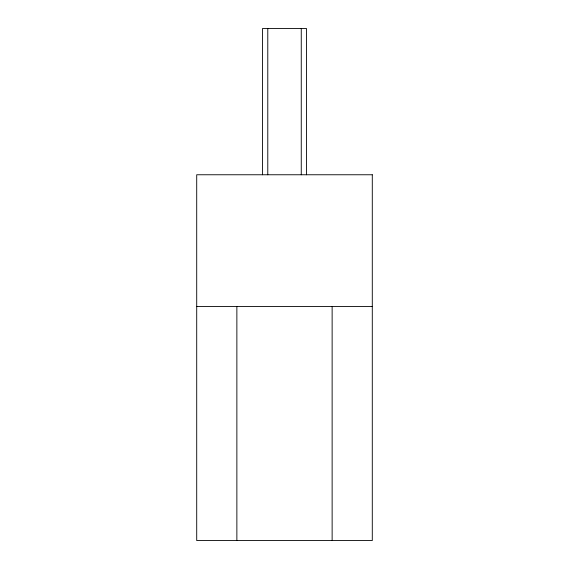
<?xml version="1.0" encoding="UTF-8"?>
<svg xmlns="http://www.w3.org/2000/svg" width="569" height="569" viewBox="0 0 569 569"><rect width="100%" height="100%" fill="white"/><g stroke="black" fill="none" stroke-linecap="round" stroke-linejoin="round"><path stroke-width="0.85" d="M196.71 306.449L372.29 306.449M332.132 306.449L332.132 540.55M306.435 174.761L306.435 28.45L262.565 28.45L262.565 174.761M301.257 28.45L301.257 174.761M267.786 28.45L267.786 174.761M236.868 306.449L236.868 540.55M372.29 174.761L196.71 174.761L196.71 540.55L372.29 540.55L372.29 174.761"/></g></svg>
